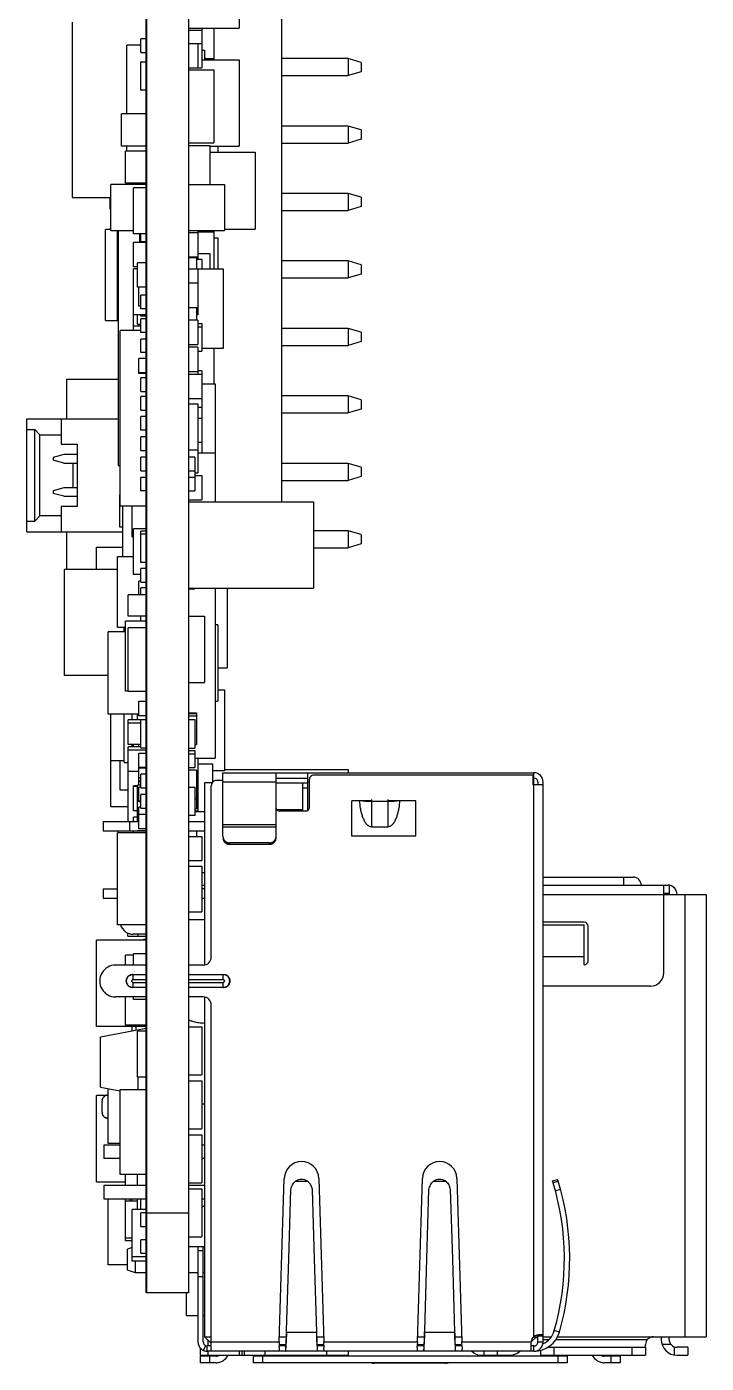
# Model space of a CAD drawing. Header units: millimetres. Extents: x 15 to 418, y 12 to 300.
# Drawn here: x 62.5 to 88.1, y 120.7 to 171 of the extents above; entities that cross this region are included whole.
import ezdxf

# ---------------------------------------------------------------- set-up
doc = ezdxf.new("R2010")
doc.units = ezdxf.units.MM
doc.header["$LTSCALE"] = 23.1
doc.layers.get('0').update_dxf_attribs({"linetype": 'CONTINUOUS'})

msp = doc.modelspace()

# ---------------------------------------------------------------- linework, layer by layer
at = {"color": 7, "linetype": 'Continuous'}
for p, q in [((66.983, 123.372), (66.983, 208.372)), ((67.005, 123.372), (67.005, 208.372)), ((68.583, 123.372), (68.583, 192.122)), ((72.083, 186.78), (72.083, 153.157)), ((70.483, 174.239), (70.483, 170.989)), ((64.205, 164.615), (64.205, 171.215)), ((66.775, 170.072), (66.775, 170.585)), ((66.983, 170.585), (66.775, 170.585)), ((68.583, 170.989), (70.483, 170.989)), ((68.583, 170.912), (69.084, 170.912)), ((69.084, 170.989), (69.084, 169.49)), ((69.543, 169.794), (69.543, 170.989)), ((66.255, 167.763), (66.255, 170.342)), ((66.775, 170.342), (66.255, 170.342)), ((68.583, 170.404), (69.084, 170.404)), ((68.933, 170.404), (68.933, 169.49)), ((69.084, 170.162), (69.183, 170.162)), ((69.183, 170.162), (69.183, 169.794)), ((66.775, 170.072), (66.983, 170.072)), ((66.775, 168.649), (66.775, 169.721)), ((66.775, 169.721), (66.983, 169.721)), ((69.084, 169.794), (70.483, 169.794)), ((69.223, 169.842), (69.183, 169.802)), ((69.183, 169.842), (69.543, 169.842)), ((69.223, 169.794), (69.223, 169.842)), ((70.483, 169.794), (70.483, 166.544)), ((74.583, 169.842), (72.083, 169.842)), ((74.583, 169.842), (74.583, 169.202)), ((75.083, 169.699), (74.583, 169.842)), ((75.083, 169.699), (75.083, 169.346)), ((68.583, 169.49), (69.084, 169.49)), ((68.583, 169.414), (69.533, 169.414)), ((69.533, 169.414), (69.533, 166.671)), ((72.083, 169.202), (74.583, 169.202)), ((75.083, 169.346), (74.583, 169.202)), ((66.983, 168.649), (66.775, 168.649)), ((66.055, 166.544), (66.055, 167.763)), ((66.983, 167.763), (66.055, 167.763)), ((74.583, 167.302), (72.083, 167.302)), ((74.583, 167.302), (74.583, 166.662)), ((75.083, 167.159), (74.583, 167.302)), ((75.083, 167.159), (75.083, 166.806)), ((68.583, 166.671), (69.533, 166.671)), ((68.583, 166.563), (69.383, 166.563)), ((69.383, 166.563), (69.383, 165.096)), ((72.083, 166.662), (74.583, 166.662)), ((75.083, 166.806), (74.583, 166.662)), ((66.983, 166.544), (66.055, 166.544)), ((66.205, 165.153), (66.205, 166.359)), ((66.983, 166.359), (66.205, 166.359)), ((66.255, 166.359), (66.255, 166.544)), ((69.383, 166.544), (70.483, 166.544)), ((69.383, 166.315), (71.084, 166.315)), ((69.683, 166.544), (69.683, 166.315)), ((71.084, 166.315), (71.084, 163.419)), ((65.655, 163.369), (65.655, 165.096)), ((66.983, 165.096), (65.655, 165.096)), ((66.983, 165.153), (66.205, 165.153)), ((68.583, 165.096), (69.933, 165.096)), ((69.933, 165.096), (69.933, 163.369)), ((64.205, 164.615), (65.655, 164.615)), ((66.505, 163.242), (66.505, 164.969)), ((66.983, 164.969), (66.505, 164.969)), ((74.583, 164.762), (72.083, 164.762)), ((74.583, 164.762), (74.583, 164.122)), ((75.083, 164.619), (74.583, 164.762)), ((75.083, 164.619), (75.083, 164.266)), ((65.619, 164.179), (65.655, 164.179)), ((72.083, 164.122), (74.583, 164.122)), ((75.083, 164.266), (74.583, 164.122)), ((65.455, 159.978), (65.455, 163.407)), ((65.655, 163.407), (65.455, 163.407)), ((65.655, 163.369), (66.505, 163.369)), ((65.905, 159.978), (65.905, 163.369)), ((65.924, 163.369), (65.924, 154.522)), ((66.983, 163.242), (66.505, 163.242)), ((66.733, 163.242), (66.733, 162.911)), ((66.775, 162.96), (66.775, 163.242)), ((68.583, 163.369), (69.933, 163.369)), ((68.583, 163.292), (68.933, 163.292)), ((68.933, 163.369), (68.933, 162.276)), ((68.933, 163.318), (69.533, 163.318)), ((69.533, 163.318), (69.533, 161.922)), ((69.533, 163.094), (69.683, 163.094)), ((69.543, 163.318), (69.543, 163.369)), ((69.683, 163.094), (69.683, 161.922)), ((69.933, 163.419), (71.084, 163.419)), ((66.505, 161.997), (66.505, 162.911)), ((66.983, 162.911), (66.505, 162.911)), ((66.775, 162.96), (66.983, 162.96)), ((66.655, 161.235), (66.655, 162.149)), ((66.983, 162.149), (66.655, 162.149)), ((68.583, 162.378), (68.933, 162.378)), ((68.583, 162.353), (68.883, 162.353)), ((68.883, 162.353), (68.883, 161.921)), ((69.084, 162.276), (68.883, 162.276)), ((68.933, 162.499), (69.383, 162.499)), ((69.084, 162.276), (69.084, 161.922)), ((69.383, 162.499), (69.383, 161.922)), ((74.583, 162.222), (72.083, 162.222)), ((74.583, 162.222), (74.583, 161.582)), ((75.083, 162.079), (74.583, 162.222)), ((75.083, 162.079), (75.083, 161.726)), ((66.655, 161.997), (66.505, 161.997)), ((66.505, 159.607), (66.505, 161.921)), ((66.655, 161.921), (66.505, 161.921)), ((68.583, 161.921), (68.933, 161.921)), ((68.933, 161.922), (69.883, 161.922)), ((68.933, 161.921), (68.933, 160.194)), ((69.883, 161.922), (69.883, 158.922)), ((72.083, 161.582), (74.583, 161.582)), ((75.083, 161.726), (74.583, 161.582)), ((66.983, 161.235), (66.655, 161.235)), ((66.705, 160.522), (66.705, 161.235)), ((68.933, 161.387), (68.583, 161.387)), ((66.775, 160.522), (66.705, 160.522)), ((66.775, 160.42), (66.775, 160.933)), ((66.983, 160.933), (66.775, 160.933)), ((66.983, 160.194), (66.505, 160.194)), ((66.655, 159.838), (66.655, 160.194)), ((66.983, 160.42), (66.775, 160.42)), ((66.775, 160.14), (66.775, 160.194)), ((66.983, 160.14), (66.775, 160.14)), ((66.775, 159.531), (66.775, 160.044)), ((66.983, 160.044), (66.775, 160.044)), ((68.583, 160.473), (68.933, 160.473)), ((68.883, 160.473), (68.883, 159.99)), ((68.933, 160.194), (68.883, 160.194)), ((65.455, 159.978), (65.924, 159.978)), ((66.005, 152.992), (66.005, 159.607)), ((66.775, 159.607), (66.005, 159.607)), ((66.775, 159.762), (66.505, 159.762)), ((66.655, 159.838), (66.775, 159.838)), ((66.705, 159.762), (66.705, 159.838)), ((66.983, 159.531), (66.775, 159.531)), ((68.933, 159.99), (68.583, 159.99)), ((68.933, 159.99), (68.933, 159.076)), ((68.933, 159.863), (69.084, 159.863)), ((68.933, 159.736), (69.084, 159.736)), ((69.084, 159.863), (69.084, 158.822)), ((74.583, 159.682), (72.083, 159.682)), ((75.083, 159.539), (74.583, 159.682)), ((74.583, 159.682), (74.583, 159.042)), ((75.083, 159.539), (75.083, 159.186)), ((66.775, 158.769), (66.775, 159.282)), ((66.983, 159.282), (66.775, 159.282)), ((68.583, 159.076), (68.933, 159.076)), ((72.083, 159.042), (74.583, 159.042)), ((75.083, 159.186), (74.583, 159.042)), ((66.705, 157.983), (66.705, 158.543)), ((66.983, 158.543), (66.705, 158.543)), ((66.983, 158.769), (66.775, 158.769)), ((68.933, 158.974), (68.583, 158.974)), ((68.933, 158.974), (68.933, 157.958)), ((68.933, 158.822), (69.084, 158.822)), ((69.883, 158.922), (69.084, 158.922)), ((69.543, 157.596), (69.543, 158.922)), ((66.983, 158.007), (66.705, 158.007)), ((68.583, 158.06), (68.933, 158.06)), ((69.084, 158.085), (68.933, 158.085)), ((69.084, 158.085), (69.084, 154.996)), ((63.983, 157.772), (63.983, 156.272)), ((63.983, 157.772), (65.924, 157.772)), ((66.983, 157.983), (66.705, 157.983)), ((66.775, 157.308), (66.775, 157.821)), ((66.983, 157.821), (66.775, 157.821)), ((68.583, 157.958), (69.084, 157.958)), ((69.084, 157.596), (69.583, 157.596)), ((69.583, 157.596), (69.583, 153.157)), ((66.775, 157.308), (66.983, 157.308)), ((66.775, 156.61), (66.775, 157.123)), ((66.983, 157.123), (66.775, 157.123)), ((68.583, 157.044), (69.084, 157.044)), ((74.583, 157.142), (72.083, 157.142)), ((75.083, 156.999), (74.583, 157.142)), ((74.583, 157.142), (74.583, 156.502)), ((75.083, 156.999), (75.083, 156.646)), ((66.775, 156.61), (66.983, 156.61)), ((68.583, 156.841), (68.933, 156.841)), ((68.933, 156.841), (68.933, 154.25)), ((68.933, 156.714), (69.084, 156.714)), ((72.083, 156.502), (74.583, 156.502)), ((75.083, 156.646), (74.583, 156.502)), ((62.483, 152.022), (62.483, 156.272)), ((62.483, 156.272), (65.924, 156.272)), ((63.783, 156.272), (63.783, 155.322)), ((66.775, 155.848), (66.775, 156.361)), ((66.983, 156.361), (66.775, 156.361)), ((68.933, 156.307), (69.084, 156.307)), ((62.483, 155.872), (62.783, 155.872)), ((62.983, 155.672), (62.783, 155.872)), ((62.783, 152.422), (62.783, 155.872)), ((62.983, 152.622), (62.983, 155.672)), ((62.983, 155.672), (63.783, 155.672)), ((66.983, 155.848), (66.775, 155.848)), ((66.983, 155.599), (66.775, 155.599)), ((66.775, 155.086), (66.775, 155.599)), ((63.783, 155.322), (64.383, 155.322)), ((64.383, 155.322), (64.383, 152.972)), ((66.775, 155.086), (66.983, 155.086)), ((68.583, 155.114), (68.933, 155.114)), ((68.933, 155.393), (69.084, 155.393)), ((68.933, 154.996), (69.583, 154.996)), ((63.883, 154.932), (63.483, 154.822)), ((63.483, 154.822), (63.483, 154.722)), ((63.883, 154.612), (63.483, 154.722)), ((64.383, 154.932), (63.883, 154.932)), ((63.883, 154.612), (64.383, 154.612)), ((64.233, 153.682), (64.233, 154.612)), ((65.924, 154.522), (66.005, 154.522)), ((66.983, 154.837), (66.775, 154.837)), ((66.775, 154.324), (66.775, 154.837)), ((68.814, 154.837), (68.583, 154.837)), ((68.814, 154.837), (68.814, 153.562)), ((74.583, 154.602), (72.083, 154.602)), ((75.083, 154.459), (74.583, 154.602)), ((74.583, 154.602), (74.583, 153.962)), ((66.775, 154.324), (66.983, 154.324)), ((66.983, 154.075), (66.775, 154.075)), ((66.775, 153.562), (66.775, 154.075)), ((68.583, 154.324), (68.814, 154.324)), ((68.814, 154.075), (68.583, 154.075)), ((68.814, 154.25), (68.933, 154.25)), ((68.814, 154.148), (69.084, 154.148)), ((69.084, 154.148), (69.084, 153.234)), ((75.083, 154.106), (74.583, 153.962)), ((75.083, 154.459), (75.083, 154.106)), ((63.883, 153.682), (63.483, 153.572)), ((63.483, 153.572), (63.483, 153.472)), ((63.883, 153.362), (63.483, 153.472)), ((64.383, 153.682), (63.883, 153.682)), ((66.983, 153.562), (66.775, 153.562)), ((68.583, 153.562), (68.814, 153.562)), ((72.083, 153.962), (74.583, 153.962)), ((63.783, 152.972), (63.783, 152.022)), ((64.383, 152.972), (63.783, 152.972)), ((63.883, 153.362), (64.383, 153.362)), ((65.985, 152.193), (65.985, 153.412)), ((66.005, 153.412), (65.985, 153.412)), ((66.983, 152.992), (66.005, 152.992)), ((66.105, 151.079), (66.105, 152.992)), ((66.455, 151.837), (66.455, 152.992)), ((68.583, 153.234), (69.084, 153.234)), ((68.583, 153.157), (73.283, 153.157)), ((73.283, 153.157), (73.283, 149.907)), ((62.783, 152.422), (62.983, 152.622)), ((63.783, 152.622), (62.983, 152.622)), ((62.483, 152.422), (62.783, 152.422)), ((62.483, 152.022), (66.105, 152.022)), ((63.983, 152.022), (63.983, 150.611)), ((66.105, 152.193), (65.985, 152.193)), ((66.455, 152.091), (66.505, 152.091)), ((66.983, 152.142), (66.505, 152.142)), ((66.505, 150.415), (66.505, 152.142)), ((66.983, 152.043), (66.775, 152.043)), ((66.775, 150.869), (66.775, 152.043)), ((74.583, 152.062), (73.283, 152.062)), ((75.083, 151.919), (74.583, 152.062)), ((74.583, 152.062), (74.583, 151.422)), ((66.455, 151.837), (66.505, 151.837)), ((66.983, 151.941), (66.775, 151.941)), ((75.083, 151.566), (74.583, 151.422)), ((75.083, 151.919), (75.083, 151.566)), ((65.105, 151.446), (66.105, 151.446)), ((65.105, 150.611), (65.105, 151.446)), ((66.505, 151.079), (65.905, 151.079)), ((65.905, 148.429), (65.905, 151.079)), ((73.283, 151.422), (74.583, 151.422)), ((65.905, 150.611), (63.905, 150.611)), ((63.905, 146.611), (63.905, 150.611)), ((66.983, 150.869), (66.775, 150.869)), ((66.983, 150.646), (66.775, 150.646)), ((66.775, 150.133), (66.775, 150.646)), ((66.775, 150.415), (66.505, 150.415)), ((66.775, 150.162), (66.705, 150.162)), ((66.705, 149.646), (66.705, 150.162)), ((66.775, 150.133), (66.983, 150.133)), ((66.983, 149.646), (66.305, 149.646)), ((66.305, 148.846), (66.305, 149.646)), ((66.983, 149.909), (66.775, 149.909)), ((66.775, 149.646), (66.775, 149.909)), ((68.583, 149.907), (73.283, 149.907)), ((68.583, 149.879), (68.814, 149.879)), ((68.814, 149.907), (68.814, 149.879)), ((69.583, 149.907), (69.583, 143.496)), ((70.033, 149.907), (70.033, 146.909)), ((66.983, 148.656), (66.205, 148.656)), ((66.205, 146.027), (66.205, 148.656)), ((66.983, 148.846), (66.305, 148.846)), ((66.775, 148.656), (66.775, 148.846)), ((68.583, 148.845), (69.183, 148.845)), ((69.183, 148.845), (69.183, 146.345)), ((69.683, 148.527), (69.583, 148.527)), ((69.683, 148.527), (69.683, 145.647)), ((66.205, 148.256), (65.555, 148.256)), ((65.555, 145.157), (65.555, 148.256)), ((65.905, 148.429), (66.205, 148.429)), ((66.155, 148.256), (66.155, 148.429)), ((66.983, 148.414), (66.305, 148.414)), ((66.305, 146.014), (66.305, 148.414)), ((65.555, 146.611), (63.905, 146.611)), ((69.683, 146.909), (70.033, 146.909)), ((66.305, 146.027), (66.205, 146.027)), ((66.983, 146.014), (66.305, 146.014)), ((68.583, 146.345), (69.183, 146.345)), ((69.683, 146.071), (69.933, 146.071)), ((69.933, 146.071), (69.933, 143.023)), ((66.705, 145.653), (66.983, 145.653)), ((66.705, 145.093), (66.705, 145.653)), ((69.583, 145.647), (69.683, 145.647)), ((66.705, 145.157), (65.555, 145.157)), ((65.655, 141.677), (65.655, 145.157)), ((66.155, 143.344), (66.155, 145.157)), ((66.775, 144.947), (66.305, 144.947)), ((66.305, 144.02), (66.305, 144.947)), ((66.455, 144.947), (66.455, 145.157)), ((66.655, 144.954), (66.655, 145.157)), ((66.983, 145.093), (66.705, 145.093)), ((66.775, 144.956), (66.983, 144.956)), ((66.775, 143.884), (66.775, 144.956)), ((68.583, 145.208), (68.883, 145.208)), ((68.583, 145.185), (68.883, 145.185)), ((68.883, 145.082), (68.583, 145.082)), ((68.583, 144.956), (68.814, 144.956)), ((68.814, 144.956), (68.814, 143.884)), ((68.883, 145.208), (68.883, 144.011)), ((66.775, 144.82), (66.305, 144.82)), ((66.775, 144.02), (66.305, 144.02)), ((66.775, 143.931), (66.305, 143.931)), ((66.305, 141.122), (66.305, 143.931)), ((66.455, 143.931), (66.455, 144.02)), ((66.505, 143.931), (66.505, 144.02)), ((66.705, 143.931), (66.705, 144.02)), ((68.814, 144.012), (68.883, 144.012)), ((68.814, 144.011), (68.883, 144.011)), ((66.983, 143.804), (66.305, 143.804)), ((66.983, 143.684), (66.705, 143.684)), ((66.705, 142.49), (66.705, 143.684)), ((66.983, 143.884), (66.775, 143.884)), ((68.583, 143.884), (68.814, 143.884)), ((68.583, 143.788), (68.814, 143.788)), ((68.583, 143.661), (68.814, 143.661)), ((68.814, 143.788), (68.814, 143.148)), ((68.814, 143.496), (69.583, 143.496)), ((68.933, 143.496), (68.933, 141.525)), ((66.155, 143.404), (65.655, 143.404)), ((66.005, 142.293), (66.005, 143.404)), ((66.155, 143.344), (66.305, 143.344)), ((66.705, 143.004), (66.305, 143.004)), ((66.983, 143.148), (66.705, 143.148)), ((66.983, 143.124), (66.705, 143.124)), ((68.583, 143.148), (68.814, 143.148)), ((68.883, 143.05), (68.583, 143.05)), ((68.883, 143.05), (68.883, 141.598)), ((68.933, 143.288), (69.483, 143.288)), ((69.483, 143.288), (69.483, 142.594)), ((69.933, 143.023), (69.483, 143.023)), ((69.933, 143.072), (74.583, 143.072)), ((74.583, 143.072), (74.583, 142.951)), ((66.655, 142.464), (66.505, 142.464)), ((66.505, 141.525), (66.505, 142.464)), ((66.655, 142.439), (66.505, 142.439)), ((66.775, 142.49), (66.655, 142.49)), ((66.655, 141.116), (66.655, 142.49)), ((66.775, 142.743), (66.705, 142.743)), ((66.775, 142.64), (66.705, 142.64)), ((66.775, 142.616), (66.705, 142.616)), ((66.775, 142.414), (66.705, 142.414)), ((66.705, 141.854), (66.705, 142.414)), ((66.983, 142.899), (66.775, 142.899)), ((66.775, 142.386), (66.775, 142.899)), ((68.583, 142.416), (68.814, 142.416)), ((68.814, 142.416), (68.814, 141.344)), ((68.933, 142.795), (68.883, 142.795)), ((66.305, 142.293), (66.005, 142.293)), ((66.775, 142.386), (66.983, 142.386)), ((66.983, 142.137), (66.775, 142.137)), ((66.775, 141.624), (66.775, 142.137)), ((68.814, 141.98), (68.883, 141.98)), ((68.814, 141.979), (68.883, 141.979)), ((65.655, 141.677), (66.305, 141.677)), ((66.655, 141.525), (66.505, 141.525)), ((66.775, 141.878), (66.705, 141.878)), ((66.775, 141.854), (66.705, 141.854)), ((66.775, 141.652), (66.705, 141.652)), ((66.705, 140.838), (66.705, 141.652)), ((66.705, 141.398), (66.983, 141.398)), ((66.775, 141.624), (66.983, 141.624)), ((68.814, 141.599), (68.883, 141.599)), ((68.814, 141.598), (68.883, 141.598)), ((68.814, 141.525), (68.933, 141.525)), ((68.814, 141.488), (69.183, 141.488)), ((65.363, 141.122), (66.705, 141.122)), ((65.363, 141.122), (65.363, 140.772)), ((66.363, 140.772), (66.363, 141.122)), ((66.655, 141.282), (66.505, 141.282)), ((66.505, 141.122), (66.505, 141.282)), ((68.814, 141.344), (68.583, 141.344)), ((68.583, 141.122), (69.183, 141.122)), ((65.363, 140.772), (66.983, 140.772)), ((66.983, 140.689), (65.905, 140.689)), ((65.905, 137.23), (65.905, 140.689)), ((65.925, 140.689), (65.925, 140.772)), ((66.505, 140.689), (66.505, 140.772)), ((66.983, 140.763), (66.655, 140.763)), ((66.983, 140.838), (66.705, 140.838)), ((68.583, 140.772), (69.183, 140.772)), ((68.583, 140.559), (69.084, 140.559)), ((68.883, 140.772), (68.883, 140.559)), ((69.084, 140.559), (69.084, 139.645)), ((68.583, 139.645), (69.084, 139.645)), ((68.583, 139.442), (69.084, 139.442)), ((69.084, 139.442), (69.084, 137.715)), ((69.084, 139.202), (69.183, 139.202)), ((65.361, 138.582), (65.905, 138.582)), ((65.361, 138.582), (65.361, 138.232)), ((69.183, 138.582), (69.084, 138.582)), ((65.361, 138.232), (65.905, 138.232)), ((69.084, 138.232), (69.183, 138.232)), ((68.583, 137.715), (69.084, 137.715)), ((66.983, 137.23), (65.905, 137.23)), ((66.983, 136.647), (65.105, 136.647)), ((65.105, 133.397), (65.105, 136.647)), ((66.766, 136.654), (66.824, 136.66)), ((66.824, 136.66), (66.831, 136.66)), ((66.868, 136.667), (66.877, 136.668)), ((66.877, 136.668), (66.868, 136.667)), ((66.977, 136.674), (66.984, 136.674)), ((66.984, 136.674), (66.977, 136.673)), ((66.505, 136.083), (66.205, 136.083)), ((66.205, 135.712), (66.205, 136.083)), ((66.983, 136.14), (66.505, 136.14)), ((66.505, 135.712), (66.505, 136.14)), ((66.205, 133.454), (66.205, 134.512)), ((66.505, 134.413), (66.505, 134.512)), ((66.983, 134.413), (66.505, 134.413)), ((66.983, 133.397), (65.105, 133.397)), ((66.983, 133.454), (66.205, 133.454)), ((66.455, 133.235), (66.455, 133.397)), ((66.605, 133.264), (66.605, 133.397)), ((68.583, 133.382), (69.084, 133.382)), ((69.084, 133.382), (69.084, 131.582)), ((66.983, 133.219), (66.655, 133.219)), ((66.655, 131.492), (66.655, 133.219)), ((66.983, 131.492), (66.655, 131.492)), ((68.583, 131.582), (69.084, 131.582)), ((68.583, 131.35), (69.084, 131.35)), ((69.084, 131.35), (69.084, 129.55)), ((65.555, 129), (65.555, 131.058)), ((66.005, 131.034), (66.983, 131.034)), ((66.005, 127.834), (66.005, 131.034)), ((65.477, 130.805), (65.105, 130.805)), ((65.105, 127.555), (65.105, 130.805)), ((65.316, 130.567), (65.316, 130.195)), ((65.555, 130.821), (65.508, 130.815)), ((65.555, 129.941), (65.508, 129.947)), ((68.583, 129.55), (69.084, 129.55)), ((66.005, 128.932), (65.383, 128.932)), ((65.383, 128.932), (65.383, 128.432)), ((66.005, 129), (65.555, 129)), ((68.583, 129.318), (69.084, 129.318)), ((69.084, 129.318), (69.084, 127.518)), ((69.183, 128.932), (69.084, 128.932)), ((66.005, 128.432), (65.383, 128.432)), ((69.183, 128.432), (69.084, 128.432)), ((66.983, 127.834), (66.005, 127.834)), ((66.205, 127.412), (66.205, 127.834)), ((66.655, 127.412), (66.655, 127.834)), ((65.105, 127.555), (66.205, 127.555)), ((66.983, 127.412), (65.383, 127.412)), ((65.383, 127.412), (65.383, 126.912)), ((68.583, 127.518), (69.084, 127.518)), ((69.183, 127.412), (68.583, 127.412)), ((65.383, 126.912), (66.983, 126.912)), ((65.555, 124.428), (65.555, 126.912)), ((66.205, 125.326), (66.205, 126.912)), ((66.205, 126.832), (66.655, 126.832)), ((66.455, 126.832), (66.455, 126.912)), ((66.655, 126.506), (66.655, 126.912)), ((66.983, 126.897), (66.775, 126.897)), ((66.775, 126.506), (66.775, 126.897)), ((68.583, 127.286), (69.084, 127.286)), ((69.084, 127.286), (69.084, 125.486)), ((69.084, 126.912), (69.183, 126.912)), ((66.983, 126.506), (66.455, 126.506)), ((66.455, 124.57), (66.455, 126.506)), ((66.983, 126.389), (66.775, 126.389)), ((66.775, 125.876), (66.775, 126.389)), ((68.583, 126.372), (66.983, 126.372)), ((66.775, 125.876), (66.983, 125.876)), ((66.455, 125.432), (66.205, 125.432)), ((66.455, 125.326), (66.205, 125.326)), ((66.983, 125.373), (66.775, 125.373)), ((66.775, 124.86), (66.775, 125.373)), ((68.583, 125.486), (69.084, 125.486)), ((66.775, 124.86), (66.983, 124.86)), ((66.283, 124.428), (65.555, 124.428)), ((66.455, 124.742), (66.983, 124.742)), ((66.983, 124.57), (66.455, 124.57)), ((68.583, 123.372), (66.983, 123.372)), ((81.933, 121.744), (81.733, 121.744)), ((69.613, 120.991), (69.013, 120.991)), ((69.013, 120.991), (69.013, 120.741)), ((69.363, 120.991), (69.363, 120.741)), ((71.013, 121.022), (71.013, 120.741)), ((82.833, 120.991), (71.013, 120.991)), ((71.363, 120.991), (71.363, 120.741)), ((82.483, 120.991), (82.483, 120.741)), ((82.833, 121.022), (82.833, 120.741)), ((84.833, 120.991), (84.233, 120.991)), ((84.483, 120.991), (84.483, 120.741)), ((84.833, 120.991), (84.833, 120.741)), ((69.613, 120.741), (69.013, 120.741)), ((82.833, 120.741), (71.013, 120.741)), ((78.253, 120.721), (75.573, 120.721)), ((84.833, 120.741), (84.233, 120.741))]:
    msp.add_line(p, q, dxfattribs=at)
at = {"color": 4, "linetype": 'Continuous'}
msp.add_line((65.619, 164.615), (65.619, 164.179), dxfattribs=at)
at = {"color": 6, "linetype": 'Continuous'}
for p, q in [((69.875, 142.951), (81.583, 142.951)), ((69.875, 140.554), (69.875, 142.951)), ((71.875, 140.554), (71.875, 142.951)), ((73.075, 141.545), (73.075, 142.951)), ((81.575, 142.502), (81.575, 142.951)), ((69.47, 142.572), (69.183, 142.572)), ((69.183, 142.572), (69.183, 135.72)), ((69.433, 136.012), (69.433, 142.462)), ((69.875, 142.662), (69.633, 142.662)), ((71.875, 142.601), (69.875, 142.601)), ((71.875, 142.751), (73.075, 142.751)), ((71.883, 142.572), (73.075, 142.572)), ((71.883, 141.572), (71.883, 142.572)), ((72.883, 141.512), (72.883, 142.572)), ((73.133, 142.601), (73.075, 142.601)), ((73.133, 141.662), (73.133, 142.712)), ((81.561, 142.862), (73.283, 142.862)), ((81.561, 142.502), (81.561, 142.862)), ((81.575, 142.601), (81.561, 142.601)), ((81.933, 142.502), (81.561, 142.502)), ((81.575, 142.751), (81.583, 142.751)), ((81.583, 121.744), (81.583, 142.502)), ((81.733, 142.601), (81.733, 142.502)), ((81.933, 121.522), (81.933, 142.601)), ((73.075, 142.372), (72.883, 142.372)), ((75.465, 141.902), (74.733, 141.902)), ((74.733, 140.562), (74.733, 141.902)), ((75.465, 141.951), (75.465, 140.912)), ((76.085, 141.951), (76.085, 140.912)), ((77.133, 141.902), (76.085, 141.902)), ((77.133, 140.562), (77.133, 141.902)), ((71.883, 141.572), (72.883, 141.572)), ((72.983, 141.512), (72.013, 141.512)), ((76.085, 141.877), (75.465, 141.877)), ((71.875, 140.997), (69.875, 140.997)), ((69.875, 140.914), (71.875, 140.914)), ((75.465, 140.912), (76.085, 140.912)), ((77.133, 140.562), (74.733, 140.562)), ((71.625, 140.314), (70.125, 140.314)), ((70.125, 140.314), (70.125, 140.259)), ((70.125, 140.259), (71.625, 140.259)), ((71.625, 140.259), (71.625, 140.314)), ((81.933, 139.022), (85.325, 139.022)), ((84.975, 138.722), (84.975, 139.022)), ((69.084, 138.722), (69.183, 138.722)), ((81.933, 138.722), (86.625, 138.722)), ((86.475, 135.422), (86.475, 138.722)), ((86.475, 138.422), (86.625, 138.422)), ((86.675, 138.719), (86.675, 138.372)), ((81.933, 138.372), (88.075, 138.372)), ((87.275, 121.722), (87.275, 138.372)), ((88.075, 138.372), (88.075, 121.722)), ((68.583, 137.422), (69.183, 137.422)), ((66.295, 136.797), (66.295, 136.919)), ((66.983, 136.872), (66.495, 136.872)), ((66.668, 136.872), (66.668, 136.797)), ((83.475, 137.322), (81.933, 137.322)), ((81.933, 137.222), (83.475, 137.222)), ((83.475, 135.722), (83.475, 137.222)), ((83.625, 135.872), (83.625, 137.172)), ((66.295, 136.797), (66.983, 136.797)), ((83.475, 136.022), (81.933, 136.022)), ((66.983, 135.712), (65.833, 135.712)), ((66.483, 135.362), (66.983, 135.362)), ((66.483, 135.362), (66.483, 135.162)), ((69.133, 135.712), (68.583, 135.712)), ((68.583, 135.362), (69.884, 135.362)), ((69.883, 135.162), (69.883, 135.362)), ((66.983, 135.162), (66.483, 135.162)), ((66.483, 135.062), (66.983, 135.062)), ((66.483, 135.062), (66.483, 134.862)), ((66.983, 134.862), (66.483, 134.862)), ((69.883, 135.162), (68.583, 135.162)), ((68.583, 135.062), (69.883, 135.062)), ((69.884, 134.862), (68.583, 134.862)), ((69.883, 134.862), (69.883, 135.062)), ((85.975, 134.922), (81.933, 134.922)), ((66.983, 134.512), (65.833, 134.512)), ((69.133, 134.512), (68.583, 134.512)), ((69.183, 134.503), (69.183, 121.722)), ((69.433, 121.172), (69.433, 134.212)), ((65.263, 133.012), (66.983, 133.334)), ((65.263, 131.112), (65.263, 133.012)), ((66.663, 133.274), (66.663, 133.219)), ((66.663, 131.492), (66.663, 131.034)), ((65.263, 131.112), (65.994, 130.975)), ((69.084, 130.487), (69.183, 130.487)), ((71.995, 121.522), (72.184, 127.682)), ((72.603, 127.572), (73.064, 127.572)), ((73.483, 127.682), (73.672, 121.522)), ((77.195, 121.522), (77.384, 127.682)), ((77.803, 127.572), (78.264, 127.572)), ((78.683, 127.682), (78.872, 121.522)), ((82.286, 127.584), (82.478, 127.642)), ((82.307, 127.514), (82.286, 127.584)), ((82.499, 127.572), (82.307, 127.514)), ((82.499, 127.572), (82.477, 127.642)), ((66.383, 126.832), (66.383, 126.912)), ((72.354, 124.657), (72.433, 127.266)), ((73.231, 127.279), (73.232, 127.275)), ((73.232, 127.275), (73.233, 127.266)), ((73.233, 127.266), (73.313, 124.657)), ((77.554, 124.657), (77.633, 127.266)), ((78.433, 127.266), (78.513, 124.657)), ((82.588, 127.267), (82.395, 127.215)), ((69.183, 126.622), (69.084, 126.622)), ((66.455, 125.079), (66.283, 125.022)), ((66.283, 124.222), (66.283, 125.022)), ((68.583, 125.122), (69.183, 125.122)), ((68.933, 125.12), (68.933, 121.522)), ((68.933, 124.97), (69.133, 124.97)), ((69.133, 121.522), (69.133, 125.12)), ((66.583, 124.122), (66.583, 124.57)), ((72.271, 121.952), (72.354, 124.657)), ((73.313, 124.657), (73.398, 121.897)), ((77.471, 121.952), (77.554, 124.657)), ((78.513, 124.657), (78.598, 121.897)), ((66.583, 124.122), (66.283, 124.222)), ((66.983, 124.122), (66.583, 124.122)), ((68.933, 124.122), (68.583, 124.122)), ((69.133, 123.97), (68.933, 123.97)), ((69.183, 124.122), (69.133, 124.122)), ((68.495, 122.522), (68.495, 123.372)), ((68.495, 122.522), (68.933, 122.522)), ((69.133, 122.522), (69.183, 122.522)), ((72.269, 121.897), (72.271, 121.952)), ((72.269, 121.897), (73.398, 121.897)), ((77.469, 121.897), (77.471, 121.952)), ((77.469, 121.897), (78.598, 121.897)), ((82.545, 121.897), (82.352, 121.952)), ((69.033, 121.022), (69.033, 121.281)), ((69.147, 121.2), (69.225, 121.384)), ((69.183, 121.722), (69.433, 121.722)), ((69.433, 121.472), (69.183, 121.722)), ((69.433, 121.372), (69.283, 121.372)), ((69.283, 121.172), (69.283, 121.372)), ((69.298, 121.608), (69.298, 121.372)), ((69.433, 121.522), (71.995, 121.522)), ((71.993, 121.416), (71.992, 121.37)), ((72.233, 121.372), (71.992, 121.372)), ((71.995, 121.522), (71.993, 121.416)), ((71.993, 121.422), (72.243, 121.422)), ((72.001, 121.722), (72.26, 121.722)), ((72.233, 121.372), (72.233, 121.172)), ((72.251, 121.371), (72.251, 121.374)), ((73.407, 121.722), (73.665, 121.722)), ((73.424, 121.422), (73.674, 121.422)), ((73.675, 121.372), (73.433, 121.372)), ((73.433, 121.172), (73.433, 121.372)), ((73.433, 121.372), (73.434, 121.372)), ((73.671, 121.521), (73.672, 121.522)), ((73.672, 121.522), (77.195, 121.522)), ((73.674, 121.404), (73.673, 121.447)), ((77.193, 121.42), (77.192, 121.37)), ((77.433, 121.372), (77.192, 121.372)), ((77.195, 121.522), (77.193, 121.42)), ((77.193, 121.422), (77.443, 121.422)), ((77.201, 121.722), (77.46, 121.722)), ((77.433, 121.372), (77.433, 121.172)), ((77.451, 121.371), (77.451, 121.374)), ((78.607, 121.722), (78.865, 121.722)), ((78.616, 121.374), (78.616, 121.371)), ((78.624, 121.422), (78.874, 121.422)), ((78.875, 121.372), (78.633, 121.372)), ((78.633, 121.172), (78.633, 121.372)), ((78.871, 121.517), (78.871, 121.517)), ((78.872, 121.522), (81.483, 121.522)), ((78.872, 121.517), (78.872, 121.519)), ((78.872, 121.504), (78.872, 121.51)), ((78.873, 121.452), (78.872, 121.504)), ((78.873, 121.443), (78.873, 121.452)), ((78.874, 121.397), (78.873, 121.443)), ((81.683, 121.722), (81.483, 121.522)), ((81.483, 121.172), (81.483, 121.522)), ((81.583, 121.372), (81.483, 121.372)), ((81.565, 121.722), (81.733, 121.722)), ((81.583, 121.172), (81.583, 121.372)), ((81.733, 121.522), (81.733, 121.744)), ((81.733, 121.522), (81.933, 121.522)), ((81.933, 121.722), (82.239, 121.722)), ((81.933, 121.622), (82.16, 121.622)), ((82.099, 121.322), (85.78, 121.322)), ((82.34, 121.322), (82.34, 121.022)), ((82.411, 121.622), (85.867, 121.622)), ((82.474, 121.722), (88.075, 121.722)), ((85.29, 121.022), (85.29, 121.322)), ((85.79, 121.339), (85.79, 121.422)), ((85.79, 121.322), (85.79, 121.031)), ((86.375, 121.722), (86.375, 121.622)), ((86.752, 121.422), (86.41, 121.422)), ((86.675, 121.622), (86.675, 121.722)), ((86.875, 121.031), (86.875, 121.339)), ((87.375, 121.322), (86.975, 121.322)), ((87.375, 121.322), (87.375, 121.022)), ((69.033, 121.022), (74.583, 121.022)), ((81.583, 121.172), (69.283, 121.172)), ((69.298, 121.172), (69.298, 121.022)), ((70.5, 121.022), (70.5, 121.172)), ((70.587, 121.172), (70.587, 121.022)), ((70.685, 121.022), (70.685, 121.172)), ((71.45, 121.172), (71.45, 121.022)), ((73.783, 121.022), (73.783, 121.172)), ((74.583, 121.172), (74.583, 121.022)), ((79.605, 121.022), (80.655, 121.022)), ((79.705, 121.022), (79.705, 121.172)), ((80.205, 121.172), (80.205, 121.022)), ((81.84, 121.031), (81.84, 121.21)), ((81.85, 121.022), (85.78, 121.022)), ((86.975, 121.022), (87.375, 121.022))]:
    msp.add_line(p, q, dxfattribs=at)
for centre, radius, start, end in [((81.583, 142.601), 0.35, 359.9699, 90.0301), ((69.633, 142.462), 0.2, 89.9464, 180.0656), ((73.283, 142.712), 0.15, 89.9407, 180.0649), ((81.583, 142.601), 0.15, 359.9407, 90.0593), ((72.013, 141.662), 0.15, 202.1253, 208.6513), ((72.013, 141.662), 0.15, 217.2772, 270.0536), ((72.983, 141.662), 0.15, 269.9463, 0.0649), ((85.325, 138.722), 0.3, 0, 90), ((86.625, 138.372), 0.35, 0, 90), ((86.625, 138.372), 0.05, 0, 90), ((66.495, 137.372), 0.5, 196.6143, 270), ((83.475, 137.172), 0.15, 0, 90), ((69.133, 136.012), 0.3, 269.959, 0.0433), ((83.475, 135.872), 0.15, 270, 360), ((65.833, 135.112), 0.6, 89.9903, 270.0097), ((85.975, 135.422), 0.5, 270, 360), ((69.133, 134.212), 0.3, 359.9607, 90.041), ((72.833, 127.662), 0.65, 1.7445, 178.2555), ((78.033, 127.662), 0.65, 1.7445, 178.2555), ((72.933, 124.657), 9.8, 343.9774, 16.9501), ((72.933, 124.657), 10, 343.9776, 16.9501), ((81.583, 122.172), 1, 269.9987, 344.0112), ((81.583, 122.172), 0.8, 295.2618, 344.0176), ((69.283, 121.522), 0.35, 180.024, 270.0111), ((69.283, 121.522), 0.15, 179.948, 270.0237), ((51.054, 121.876), 20.944, 358.4781, 358.6157), ((86.009, 121.948), 12.606, 182.2828, 182.6851), ((80.346, 121.685), 6.937, 182.7079, 183.1915), ((100.136, 122.012), 26.469, 181.3173, 181.4404), ((88.21, 121.71), 14.539, 181.4316, 181.6172), ((56.683, 121.865), 20.515, 358.4762, 358.6169), ((97.03, 121.809), 18.161, 181.2991, 181.6074), ((85.96, 121.496), 7.086, 181.5838, 182.011), ((81.779, 121.522), 0.296, 131.4724, 180.0285), ((81.583, 121.522), 0.35, 269.9898, 0.0102), ((81.583, 121.522), 0.15, 269.9774, 0.0226), ((81.54, 121.422), 0.3, 49.5865, 66.931), ((86.09, 121.422), 0.3, 90, 180), ((86.975, 121.622), 0.6, 180, 270), ((86.975, 121.622), 0.3, 180, 270), ((79.605, 121.522), 0.5, 224.5434, 270), ((80.655, 121.622), 0.6, 270, 311.2943)]:
    msp.add_arc(centre, radius, start, end, dxfattribs=at)
at = {"color": 7, "linetype": 'Continuous'}
for centre, radius, start, end in [((69.535, 105.723), 31.056, 95.1156, 95.26), ((63.65, 172.515), 35.995, 275.0585, 275.3034), ((62.638, 183.697), 47.224, 275.0947, 275.2724), ((66.512, 139.122), 2.48, 280.4793, 280.9924), ((66.483, 135.112), 0.25, 90.0074, 269.9927), ((67.909, 129.477), 6.056, 103.6214, 103.7645), ((69.883, 135.112), 0.25, 270.0072, 89.9927), ((66.5, 135.103), 0.268, 167.6784, 172.5451), ((68.457, 140.748), 6.056, 283.6214, 283.7645), ((69.867, 135.122), 0.268, 347.6784, 352.5451), ((65.604, 130.567), 0.287, 165.6268, 179.9924), ((65.604, 130.567), 0.287, 165.6238, 180.0114), ((65.55, 130.597), 0.224, 131.1487, 133.9898), ((65.604, 130.195), 0.287, 179.9887, 194.364), ((65.576, 130.186), 0.258, 207.0397, 209.6266), ((81.954, 120.623), 1.18, 101.1118, 103.4613), ((81.947, 120.66), 1.142, 99.9527, 101.1126), ((81.941, 120.698), 1.104, 99.4266, 99.95), ((82.107, 120.062), 1.762, 106.4993, 107.2978), ((81.962, 120.591), 1.213, 103.46, 103.8944), ((69.613, 121.241), 0.5, 269.9998, 333.8861), ((69.614, 121.241), 0.25, 269.9953, 297.635), ((69.613, 121.243), 0.252, 275.4932, 287.7008), ((69.613, 121.241), 0.5, 284.9402, 294.1473), ((69.612, 121.243), 0.502, 300.0013, 313.2528), ((69.615, 121.239), 0.498, 313.2728, 314.9944), ((69.612, 121.242), 0.502, 315.03, 329.9796), ((69.614, 121.241), 0.499, 330.0109, 333.8757), ((84.233, 121.241), 0.5, 206.1139, 270.0025), ((84.233, 121.241), 0.499, 206.1223, 209.9742), ((84.235, 121.242), 0.502, 210.0008, 223.3449), ((84.232, 121.239), 0.498, 223.3656, 224.9939), ((84.235, 121.243), 0.502, 225.0294, 239.9792), ((84.233, 121.241), 0.5, 240.0124, 245.2977), ((84.234, 121.241), 0.5, 245.2986, 255.0518), ((84.233, 121.241), 0.25, 242.3631, 270.007), ((84.234, 121.243), 0.252, 252.1679, 269.9339), ((69.613, 121.243), 0.502, 270.0325, 284.9007), ((75.574, 121.074), 0.353, 252.1723, 269.9207), ((75.573, 121.071), 0.35, 252.0961, 270.0044), ((78.253, 121.074), 0.353, 270.066, 287.8228), ((78.253, 121.071), 0.35, 269.9956, 287.8858), ((84.234, 121.244), 0.503, 255.0972, 269.9607)]:
    msp.add_arc(centre, radius, start, end, dxfattribs=at)
at = {"color": 6, "linetype": 'Continuous'}
for points, knots in [([(75.465, 140.912), (75.441, 140.912), (75.393, 140.923), (75.332, 140.963), (75.281, 141.015), (75.225, 141.093), (75.17, 141.2), (75.121, 141.336), (75.083, 141.475), (75.045, 141.663), (75.029, 141.806), (75.022, 141.902)], [0, 0, 0, 0, 0.062222, 0.124623, 0.187123, 0.249656, 0.374644, 0.499703, 0.624785, 0.749878, 1, 1, 1, 1]), ([(75.125, 141.902), (75.175, 141.893), (75.257, 141.884), (75.37, 141.878), (75.433, 141.877), (75.465, 141.877)], [0, 0, 0, 0, 0.450224, 0.718542, 1, 1, 1, 1]), ([(76.085, 141.877), (76.147, 141.877), (76.261, 141.88), (76.374, 141.893), (76.425, 141.902)], [0, 0, 0, 0, 0.549939, 1, 1, 1, 1]), ([(76.527, 141.902), (76.521, 141.806), (76.504, 141.663), (76.466, 141.475), (76.429, 141.336), (76.379, 141.2), (76.324, 141.093), (76.268, 141.015), (76.218, 140.963), (76.157, 140.923), (76.109, 140.912), (76.085, 140.912)], [0, 0, 0, 0, 0.250122, 0.375215, 0.500298, 0.625359, 0.750349, 0.812881, 0.875379, 0.937777, 1, 1, 1, 1]), ([(69.875, 140.555), (69.875, 140.539), (69.877, 140.515), (69.884, 140.488), (69.89, 140.473), (69.894, 140.462), (69.899, 140.452), (69.903, 140.44), (69.907, 140.429), (69.914, 140.419), (69.923, 140.411), (69.935, 140.4), (69.948, 140.385), (69.966, 140.368), (69.982, 140.356), (69.996, 140.347), (70.007, 140.342), (70.018, 140.337), (70.033, 140.33), (70.052, 140.323), (70.084, 140.317), (70.108, 140.314), (70.125, 140.314)], [0, 0, 0, 0, 0.122479, 0.183994, 0.214762, 0.245511, 0.276302, 0.307296, 0.337909, 0.368577, 0.400207, 0.431703, 0.493889, 0.556412, 0.619287, 0.650738, 0.682305, 0.713993, 0.74566, 0.808865, 0.872625, 1, 1, 1, 1]), ([(69.875, 140.499), (69.875, 140.484), (69.877, 140.46), (69.884, 140.433), (69.89, 140.418), (69.894, 140.407), (69.899, 140.396), (69.903, 140.385), (69.907, 140.374), (69.914, 140.364), (69.923, 140.356), (69.935, 140.345), (69.948, 140.33), (69.966, 140.313), (69.982, 140.301), (69.996, 140.292), (70.007, 140.287), (70.018, 140.282), (70.033, 140.275), (70.052, 140.268), (70.084, 140.262), (70.108, 140.259), (70.125, 140.259)], [0, 0, 0, 0, 0.122479, 0.183994, 0.214762, 0.245511, 0.276302, 0.307296, 0.337909, 0.368577, 0.400207, 0.431703, 0.493889, 0.556412, 0.619287, 0.650738, 0.682305, 0.713993, 0.74566, 0.808865, 0.872625, 1, 1, 1, 1]), ([(71.625, 140.314), (71.641, 140.314), (71.666, 140.316), (71.694, 140.323), (71.709, 140.328), (71.72, 140.333), (71.732, 140.338), (71.743, 140.341), (71.755, 140.345), (71.765, 140.352), (71.774, 140.361), (71.785, 140.372), (71.801, 140.385), (71.818, 140.402), (71.831, 140.417), (71.84, 140.43), (71.846, 140.441), (71.851, 140.452), (71.858, 140.466), (71.865, 140.484), (71.872, 140.515), (71.875, 140.539), (71.875, 140.555)], [0, 0, 0, 0, 0.127322, 0.191003, 0.22274, 0.254368, 0.286032, 0.318027, 0.349543, 0.380601, 0.412257, 0.443782, 0.506162, 0.568662, 0.631029, 0.661943, 0.692785, 0.723687, 0.75458, 0.815946, 0.877465, 1, 1, 1, 1]), ([(71.625, 140.259), (71.641, 140.259), (71.666, 140.261), (71.694, 140.268), (71.709, 140.273), (71.72, 140.278), (71.732, 140.283), (71.743, 140.286), (71.755, 140.29), (71.765, 140.297), (71.774, 140.306), (71.785, 140.317), (71.801, 140.33), (71.818, 140.347), (71.831, 140.362), (71.84, 140.375), (71.846, 140.386), (71.851, 140.396), (71.858, 140.411), (71.865, 140.429), (71.872, 140.46), (71.875, 140.484), (71.875, 140.499)], [0, 0, 0, 0, 0.127322, 0.191003, 0.22274, 0.254368, 0.286032, 0.318027, 0.349543, 0.380601, 0.412257, 0.443782, 0.506162, 0.568662, 0.631029, 0.661943, 0.692785, 0.723687, 0.75458, 0.815946, 0.877465, 1, 1, 1, 1]), ([(66.483, 135.162), (66.477, 135.161), (66.464, 135.159), (66.447, 135.148), (66.437, 135.131), (66.43, 135.106), (66.442, 135.079), (66.464, 135.065), (66.477, 135.063), (66.483, 135.062)], [0, 0, 0, 0, 0.126186, 0.250771, 0.377103, 0.502632, 0.74891, 0.874383, 1, 1, 1, 1]), ([(69.883, 135.062), (69.89, 135.063), (69.903, 135.066), (69.919, 135.077), (69.93, 135.093), (69.936, 135.119), (69.925, 135.145), (69.903, 135.159), (69.89, 135.162), (69.883, 135.162)], [0, 0, 0, 0, 0.126186, 0.250771, 0.377103, 0.502632, 0.74891, 0.874383, 1, 1, 1, 1]), ([(69.183, 133.518), (69.11, 133.518), (68.972, 133.531), (68.812, 133.564), (68.707, 133.594), (68.65, 133.612), (68.611, 133.626), (68.592, 133.633), (68.585, 133.635)], [0, 0, 0, 0, 0.360571, 0.67323, 0.798983, 0.898183, 0.966455, 1, 1, 1, 1]), ([(72.433, 127.266), (72.443, 127.325), (72.481, 127.44), (72.558, 127.533), (72.603, 127.572)], [0, 0, 0, 0, 0.49797, 1, 1, 1, 1]), ([(73.064, 127.572), (73.03, 127.595), (72.955, 127.63), (72.833, 127.649), (72.711, 127.629), (72.637, 127.595), (72.603, 127.572)], [0, 0, 0, 0, 0.24929, 0.500322, 0.750938, 1, 1, 1, 1]), ([(73.064, 127.572), (73.069, 127.568), (73.079, 127.558), (73.096, 127.54), (73.115, 127.52), (73.138, 127.498), (73.155, 127.472), (73.165, 127.454), (73.17, 127.445)], [0, 0, 0, 0, 0.125232, 0.250374, 0.438529, 0.626399, 0.812891, 1, 1, 1, 1]), ([(73.17, 127.445), (73.178, 127.432), (73.186, 127.411), (73.197, 127.384), (73.206, 127.364), (73.214, 127.343), (73.22, 127.325), (73.224, 127.311), (73.227, 127.297), (73.23, 127.286), (73.231, 127.279)], [0, 0, 0, 0, 0.249935, 0.375137, 0.500203, 0.625269, 0.750293, 0.812776, 0.87519, 1, 1, 1, 1]), ([(77.633, 127.266), (77.643, 127.325), (77.681, 127.44), (77.758, 127.533), (77.803, 127.572)], [0, 0, 0, 0, 0.49797, 1, 1, 1, 1]), ([(78.264, 127.572), (78.23, 127.595), (78.155, 127.63), (78.033, 127.649), (77.911, 127.629), (77.837, 127.595), (77.803, 127.572)], [0, 0, 0, 0, 0.24929, 0.500322, 0.750938, 1, 1, 1, 1]), ([(78.264, 127.572), (78.286, 127.552), (78.328, 127.51), (78.371, 127.448), (78.397, 127.395), (78.417, 127.339), (78.427, 127.295), (78.433, 127.266)], [0, 0, 0, 0, 0.251825, 0.502178, 0.626749, 0.751, 1, 1, 1, 1]), ([(72.267, 121.895), (72.266, 121.858), (72.263, 121.787), (72.259, 121.687), (72.255, 121.597), (72.251, 121.521), (72.247, 121.466), (72.244, 121.431), (72.242, 121.41), (72.24, 121.395), (72.238, 121.383), (72.236, 121.376), (72.234, 121.372), (72.233, 121.372)], [0, 0, 0, 0, 0.210755, 0.404439, 0.576533, 0.723149, 0.840966, 0.888195, 0.927299, 0.958043, 0.980283, 0.994059, 1, 1, 1, 1]), ([(72.251, 121.374), (72.255, 121.451), (72.261, 121.625), (72.266, 121.8), (72.269, 121.897)], [0, 0, 0, 0, 0.444096, 1, 1, 1, 1]), ([(73.398, 121.897), (73.399, 121.855), (73.403, 121.705), (73.408, 121.554), (73.413, 121.446)], [0, 0, 0, 0, 0.278246, 1, 1, 1, 1]), ([(73.433, 121.372), (73.434, 121.373), (73.432, 121.372), (73.432, 121.373), (73.432, 121.374), (73.431, 121.375), (73.43, 121.378), (73.429, 121.382), (73.428, 121.386), (73.427, 121.392), (73.426, 121.398), (73.425, 121.409), (73.423, 121.425), (73.421, 121.446), (73.42, 121.47), (73.418, 121.499), (73.416, 121.53), (73.413, 121.578), (73.41, 121.644), (73.406, 121.731), (73.404, 121.792), (73.403, 121.825)], [0, 0, 0, 0, 0.002338, 0.003583, 0.005589, 0.008179, 0.014586, 0.022996, 0.033451, 0.045938, 0.060459, 0.077004, 0.1161, 0.163057, 0.217666, 0.279674, 0.348788, 0.424682, 0.595317, 0.788318, 1, 1, 1, 1]), ([(77.467, 121.895), (77.466, 121.858), (77.463, 121.787), (77.459, 121.687), (77.455, 121.597), (77.451, 121.521), (77.447, 121.466), (77.444, 121.431), (77.442, 121.41), (77.44, 121.395), (77.438, 121.383), (77.436, 121.376), (77.434, 121.372), (77.433, 121.372)], [0, 0, 0, 0, 0.210755, 0.404439, 0.576533, 0.723149, 0.840966, 0.888195, 0.927299, 0.958043, 0.980283, 0.994059, 1, 1, 1, 1]), ([(77.451, 121.374), (77.455, 121.451), (77.461, 121.625), (77.466, 121.8), (77.469, 121.897)], [0, 0, 0, 0, 0.444082, 1, 1, 1, 1]), ([(78.598, 121.897), (78.601, 121.8), (78.606, 121.625), (78.612, 121.451), (78.616, 121.374)], [0, 0, 0, 0, 0.555921, 1, 1, 1, 1]), ([(78.633, 121.372), (78.632, 121.372), (78.631, 121.376), (78.629, 121.382), (78.627, 121.393), (78.625, 121.408), (78.623, 121.427), (78.62, 121.46), (78.617, 121.511), (78.613, 121.582), (78.609, 121.666), (78.605, 121.761), (78.602, 121.827), (78.601, 121.862)], [0, 0, 0, 0, 0.005957, 0.019649, 0.041732, 0.072227, 0.11102, 0.157926, 0.275077, 0.421233, 0.593299, 0.787611, 1, 1, 1, 1]), ([(71.991, 121.32), (71.99, 121.3), (71.989, 121.272), (71.988, 121.236), (71.987, 121.215), (71.986, 121.198), (71.986, 121.186), (71.984, 121.178), (71.984, 121.173), (71.983, 121.172)], [0, 0, 0, 0, 0.406247, 0.575235, 0.718266, 0.833588, 0.919563, 0.975172, 1, 1, 1, 1]), ([(72.233, 121.172), (72.234, 121.172), (72.235, 121.173), (72.236, 121.178), (72.238, 121.187), (72.24, 121.203), (72.242, 121.225), (72.245, 121.253), (72.247, 121.288), (72.249, 121.327), (72.25, 121.356), (72.251, 121.371)], [0, 0, 0, 0, 0.006808, 0.020038, 0.069266, 0.149676, 0.26106, 0.40272, 0.573858, 0.773384, 1, 1, 1, 1]), ([(73.419, 121.299), (73.42, 121.281), (73.422, 121.25), (73.425, 121.215), (73.428, 121.193), (73.429, 121.184), (73.43, 121.178), (73.431, 121.176), (73.432, 121.174), (73.432, 121.173), (73.432, 121.172), (73.433, 121.173), (73.433, 121.172)], [0, 0, 0, 0, 0.418604, 0.726485, 0.837468, 0.919381, 0.949354, 0.972305, 0.981339, 0.988204, 0.992819, 1, 1, 1, 1]), ([(73.673, 121.447), (73.673, 121.459), (73.673, 121.478), (73.672, 121.502), (73.672, 121.514), (73.671, 121.521)], [0, 0, 0, 0, 0.497017, 0.748072, 1, 1, 1, 1]), ([(73.683, 121.172), (73.683, 121.173), (73.682, 121.177), (73.681, 121.184), (73.681, 121.195), (73.68, 121.209), (73.679, 121.227), (73.678, 121.258), (73.677, 121.283), (73.677, 121.3)], [0, 0, 0, 0, 0.025183, 0.080679, 0.166179, 0.280782, 0.423212, 0.59187, 1, 1, 1, 1]), ([(77.191, 121.32), (77.19, 121.3), (77.189, 121.272), (77.188, 121.236), (77.187, 121.215), (77.186, 121.198), (77.186, 121.186), (77.184, 121.178), (77.184, 121.173), (77.183, 121.172)], [0, 0, 0, 0, 0.406256, 0.575222, 0.718267, 0.833623, 0.919612, 0.975191, 1, 1, 1, 1]), ([(77.433, 121.172), (77.434, 121.172), (77.435, 121.173), (77.436, 121.178), (77.438, 121.187), (77.44, 121.203), (77.442, 121.225), (77.445, 121.253), (77.447, 121.288), (77.449, 121.327), (77.45, 121.356), (77.451, 121.371)], [0, 0, 0, 0, 0.006808, 0.020042, 0.069279, 0.149686, 0.261064, 0.402719, 0.573855, 0.773379, 1, 1, 1, 1]), ([(78.616, 121.371), (78.616, 121.356), (78.618, 121.327), (78.62, 121.288), (78.622, 121.253), (78.624, 121.225), (78.626, 121.203), (78.628, 121.187), (78.63, 121.178), (78.632, 121.173), (78.633, 121.172), (78.633, 121.172)], [0, 0, 0, 0, 0.22662, 0.426145, 0.59728, 0.738935, 0.850313, 0.930719, 0.979956, 0.99319, 1, 1, 1, 1]), ([(85.78, 121.322), (85.782, 121.322), (85.785, 121.323), (85.789, 121.327), (85.79, 121.332), (85.79, 121.337), (85.79, 121.339)], [0, 0, 0, 0, 0.206272, 0.408402, 0.662963, 1, 1, 1, 1]), ([(73.433, 121.172), (73.433, 121.172), (73.432, 121.172), (73.435, 121.172), (73.434, 121.172), (73.433, 121.172)], [0, 0, 0, 0, 0.158136, 0.678138, 1, 1, 1, 1]), ([(78.883, 121.172), (78.883, 121.173), (78.883, 121.175), (78.882, 121.179), (78.881, 121.186), (78.88, 121.198), (78.879, 121.219), (78.879, 121.237), (78.878, 121.247)], [0, 0, 0, 0, 0.027262, 0.083199, 0.167893, 0.280916, 0.589046, 1, 1, 1, 1]), ([(81.84, 121.031), (81.84, 121.028), (81.842, 121.023), (81.848, 121.022), (81.85, 121.022)], [0, 0, 0, 0, 0.463469, 1, 1, 1, 1]), ([(85.78, 121.022), (85.783, 121.022), (85.789, 121.023), (85.79, 121.028), (85.79, 121.031)], [0, 0, 0, 0, 0.536554, 1, 1, 1, 1])]:
    msp.add_open_spline(points, degree=3, knots=knots, dxfattribs=at)
at = {"color": 7, "linetype": 'Continuous'}
for points, knots in [([(66.877, 136.668), (66.887, 136.67), (66.923, 136.676), (66.959, 136.682), (66.985, 136.688)], [0, 0, 0, 0, 0.262399, 1, 1, 1, 1]), ([(66.963, 136.683), (66.956, 136.682), (66.928, 136.677), (66.899, 136.672), (66.877, 136.668)], [0, 0, 0, 0, 0.239904, 1, 1, 1, 1]), ([(66.265, 134.995), (66.253, 135.017), (66.232, 135.063), (66.232, 135.113), (66.235, 135.138)], [0, 0, 0, 0, 0.500148, 1, 1, 1, 1]), ([(66.267, 135.236), (66.273, 135.247), (66.286, 135.266), (66.303, 135.29), (66.319, 135.308), (66.333, 135.318), (66.35, 135.324), (66.361, 135.328), (66.366, 135.33)], [0, 0, 0, 0, 0.249754, 0.499919, 0.625689, 0.749915, 0.875135, 1, 1, 1, 1]), ([(66.376, 134.887), (66.357, 134.894), (66.329, 134.91), (66.299, 134.939), (66.287, 134.956), (66.282, 134.965)], [0, 0, 0, 0, 0.500586, 0.750151, 1, 1, 1, 1]), ([(69.991, 135.338), (70.01, 135.33), (70.038, 135.315), (70.068, 135.286), (70.08, 135.268), (70.085, 135.26)], [0, 0, 0, 0, 0.500586, 0.750151, 1, 1, 1, 1]), ([(70.099, 134.988), (70.094, 134.978), (70.081, 134.958), (70.064, 134.934), (70.048, 134.917), (70.034, 134.907), (70.017, 134.9), (70.006, 134.896), (70.001, 134.895)], [0, 0, 0, 0, 0.249754, 0.499919, 0.625689, 0.749915, 0.875135, 1, 1, 1, 1]), ([(70.102, 135.229), (70.114, 135.207), (70.135, 135.162), (70.135, 135.111), (70.132, 135.087)], [0, 0, 0, 0, 0.500148, 1, 1, 1, 1]), ([(65.325, 130.638), (65.327, 130.644), (65.334, 130.667), (65.343, 130.688), (65.352, 130.704)], [0, 0, 0, 0, 0.252992, 1, 1, 1, 1]), ([(65.352, 130.704), (65.349, 130.699), (65.338, 130.678), (65.33, 130.655), (65.325, 130.638)], [0, 0, 0, 0, 0.247362, 1, 1, 1, 1]), ([(65.352, 130.704), (65.355, 130.709), (65.367, 130.729), (65.382, 130.747), (65.394, 130.758)], [0, 0, 0, 0, 0.254076, 1, 1, 1, 1]), ([(65.394, 130.758), (65.39, 130.754), (65.374, 130.738), (65.361, 130.719), (65.352, 130.704)], [0, 0, 0, 0, 0.246451, 1, 1, 1, 1]), ([(65.402, 130.766), (65.406, 130.769), (65.42, 130.781), (65.436, 130.79), (65.448, 130.796)], [0, 0, 0, 0, 0.253287, 1, 1, 1, 1]), ([(65.448, 130.796), (65.444, 130.794), (65.428, 130.786), (65.413, 130.775), (65.402, 130.766)], [0, 0, 0, 0, 0.24741, 1, 1, 1, 1]), ([(65.448, 130.796), (65.453, 130.799), (65.472, 130.807), (65.493, 130.813), (65.508, 130.815)], [0, 0, 0, 0, 0.253046, 1, 1, 1, 1]), ([(65.508, 130.815), (65.503, 130.814), (65.482, 130.811), (65.462, 130.803), (65.448, 130.796)], [0, 0, 0, 0, 0.24789, 1, 1, 1, 1]), ([(65.346, 130.068), (65.34, 130.082), (65.332, 130.1), (65.327, 130.119), (65.325, 130.124)], [0, 0, 0, 0, 0.747616, 1, 1, 1, 1]), ([(65.325, 130.124), (65.327, 130.119), (65.332, 130.1), (65.34, 130.082), (65.346, 130.068)], [0, 0, 0, 0, 0.252401, 1, 1, 1, 1]), ([(65.394, 130.004), (65.39, 130.008), (65.374, 130.024), (65.361, 130.043), (65.352, 130.058)], [0, 0, 0, 0, 0.246458, 1, 1, 1, 1]), ([(65.352, 130.058), (65.355, 130.053), (65.367, 130.033), (65.382, 130.015), (65.394, 130.004)], [0, 0, 0, 0, 0.254071, 1, 1, 1, 1]), ([(65.448, 129.966), (65.443, 129.968), (65.424, 129.978), (65.406, 129.992), (65.394, 130.004)], [0, 0, 0, 0, 0.246848, 1, 1, 1, 1]), ([(65.394, 130.004), (65.398, 130), (65.414, 129.985), (65.433, 129.973), (65.448, 129.966)], [0, 0, 0, 0, 0.254096, 1, 1, 1, 1]), ([(65.508, 129.947), (65.503, 129.948), (65.482, 129.951), (65.462, 129.958), (65.448, 129.966)], [0, 0, 0, 0, 0.247903, 1, 1, 1, 1]), ([(65.448, 129.966), (65.453, 129.963), (65.472, 129.955), (65.492, 129.949), (65.508, 129.947)], [0, 0, 0, 0, 0.253051, 1, 1, 1, 1]), ([(81.733, 121.744), (81.736, 121.752), (81.741, 121.766), (81.747, 121.78), (81.749, 121.785)], [0, 0, 0, 0, 0.591373, 1, 1, 1, 1]), ([(81.933, 121.744), (81.933, 121.751), (81.932, 121.763), (81.92, 121.785), (81.893, 121.795), (81.862, 121.797), (81.818, 121.796), (81.784, 121.791), (81.76, 121.787)], [0, 0, 0, 0, 0.093841, 0.176155, 0.361929, 0.487625, 0.637389, 1, 1, 1, 1]), ([(81.671, 121.769), (81.665, 121.767), (81.644, 121.762), (81.623, 121.756), (81.607, 121.751)], [0, 0, 0, 0, 0.24716, 1, 1, 1, 1])]:
    msp.add_open_spline(points, degree=3, knots=knots, dxfattribs=at)
for points in [[(66.416, 135.345), (66.433, 135.35), (66.451, 135.354), (66.469, 135.359)], [(69.884, 135.362), (69.92, 135.356), (69.957, 135.351), (69.991, 135.338)], [(66.239, 135.16), (66.243, 135.181), (66.25, 135.203), (66.26, 135.222)], [(66.26, 135.222), (66.262, 135.227), (66.265, 135.232), (66.267, 135.236)], [(66.282, 134.965), (66.275, 134.975), (66.27, 134.985), (66.265, 134.995)], [(66.366, 135.33), (66.382, 135.335), (66.399, 135.34), (66.416, 135.345)], [(66.483, 134.862), (66.447, 134.869), (66.41, 134.874), (66.376, 134.887)], [(69.951, 134.879), (69.934, 134.875), (69.916, 134.87), (69.898, 134.866)], [(70.001, 134.895), (69.984, 134.889), (69.968, 134.884), (69.951, 134.879)], [(70.085, 135.26), (70.091, 135.25), (70.097, 135.239), (70.102, 135.229)], [(70.107, 135.002), (70.105, 134.997), (70.102, 134.993), (70.099, 134.988)], [(70.128, 135.064), (70.123, 135.043), (70.117, 135.022), (70.107, 135.002)]]:
    msp.add_open_spline(points, degree=3, dxfattribs=at)
at = {"color": 6, "linetype": 'Continuous'}
for points in [[(78.872, 121.51), (78.872, 121.512), (78.871, 121.514), (78.872, 121.517)], [(78.872, 121.519), (78.872, 121.52), (78.872, 121.521), (78.872, 121.522)]]:
    msp.add_open_spline(points, degree=3, dxfattribs=at)

doc.saveas('drawing.dxf')
